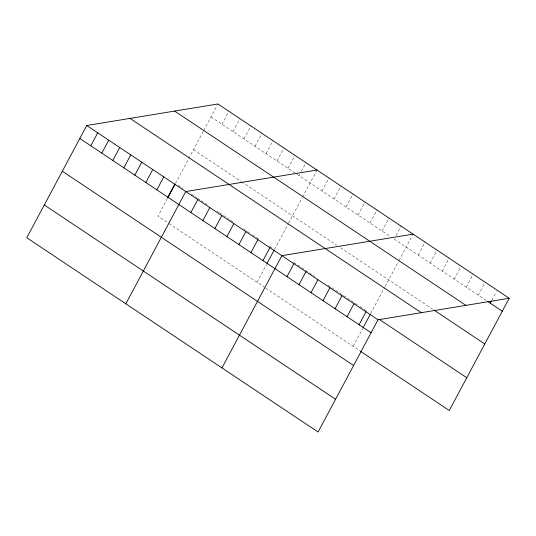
<?xml version="1.0" encoding="UTF-8"?>
<svg xmlns="http://www.w3.org/2000/svg" width="536" height="536" viewBox="0 0 536 536"><rect width="100%" height="100%" fill="white"/><g stroke="black" fill="none" stroke-linecap="round" stroke-linejoin="round"><path stroke-width="0.4" stroke-dasharray="2.68 2.01" d="M167.487 198.407L157.979 216.216L167.607 222.634M175.473 183.446L203.385 131.173M203.767 130.462L217.911 103.971M221.998 124.265L228.912 111.314M232.999 131.608L239.92 118.65M244.007 138.945L250.922 125.994M255.009 146.288L261.93 133.33M266.017 153.624L272.931 140.673M277.018 160.968L283.933 148.01M288.02 168.304L294.941 155.353M299.028 175.647L299.798 174.207M301.333 171.326L305.942 162.689M257.019 282.271L266.526 264.462M274.512 249.508L288.227 223.82M288.616 223.083L302.043 197.938M302.425 197.228L316.95 170.033M322.049 190.997L328.963 178.046M334.062 199.01L340.976 186.059M346.075 207.023L352.996 194.072M358.095 215.043L365.009 202.085M370.108 223.056L377.029 210.099M382.128 231.07L389.042 218.112M396.064 235.485L401.055 226.132M353.144 346.383L362.651 328.575M370.637 313.62L384.748 287.202M385.136 286.465L398.55 261.34M398.931 260.63L413.075 234.145M418.174 255.109L425.088 242.158M430.187 263.129L437.108 250.171M442.207 271.142L449.121 258.185M454.22 279.156L461.134 266.198M466.233 287.169L473.154 274.211M478.253 295.182L485.167 282.231M491.807 300.321L496.416 291.685M210.99 116.928L296.274 173.811M296.964 174.267L390.134 236.41M394.141 239.083L486.929 300.971M193.496 149.691L240.952 181.342M241.642 181.805L336.595 245.133M340.601 247.806L433.39 309.694M178.227 185.282L183.037 188.498M191.292 193.999L196.792 197.67M197.483 198.126L207.11 204.551M217.428 211.432L218.802 212.35M219.492 212.805L229.12 219.231M230.493 220.149L233.247 221.984M243.565 228.865L251.129 233.91M252.503 234.828L259.384 239.411M269.695 246.292L272.449 248.128M293.869 262.419L314.565 276.221M327.918 285.125L358.624 305.607M359.958 306.498L366.631 310.947M168.981 223.552L265.025 287.611M265.695 288.06L359.817 350.832"/><path stroke-width="0.8" d="M509.2 298.257L217.911 103.971L86.731 125.504L26.8 237.743L318.089 432.029L378.021 319.784L509.2 298.257L449.269 410.496L360.487 351.281M90.819 145.799L97.733 132.841M101.82 153.135L108.741 140.184M112.828 160.478L119.742 147.521M123.829 167.815L130.751 154.864M134.838 175.158L141.752 162.2M145.839 182.495L152.753 169.544M156.847 189.838L163.761 176.88M167.848 197.174L174.763 184.223M167.869 197.697L175.091 184.163M125.839 303.798L185.771 191.56L316.95 170.033M190.87 212.531L197.784 199.573M202.883 220.544L209.804 207.586M214.903 228.557L221.817 215.599M226.916 236.57L233.83 223.619M238.929 244.584L245.85 231.632M250.949 252.597L257.863 239.646M262.962 260.617L269.883 247.659M266.908 263.752L274.13 250.218M221.964 367.91L281.896 255.672L413.075 234.145M286.995 276.643L293.909 263.685M299.008 284.656L305.929 271.705M311.027 292.669L317.942 279.718M323.041 300.683L329.962 287.731M335.054 308.703L341.975 295.745M347.073 316.716L353.988 303.758M359.087 324.729L366.008 311.771M363.033 327.865L370.255 314.331M490.266 303.195L491.418 301.038M487.599 301.413L502.286 311.208M174.622 111.079L465.911 305.359M434.053 310.136L484.785 343.978M130.02 118.396L421.309 312.682M379.314 319.409L466.762 377.733M86.731 125.504L378.021 319.784M79.81 138.456L371.106 332.742M62.317 171.225L353.613 365.505M44.294 204.98L335.583 399.26"/></g></svg>
